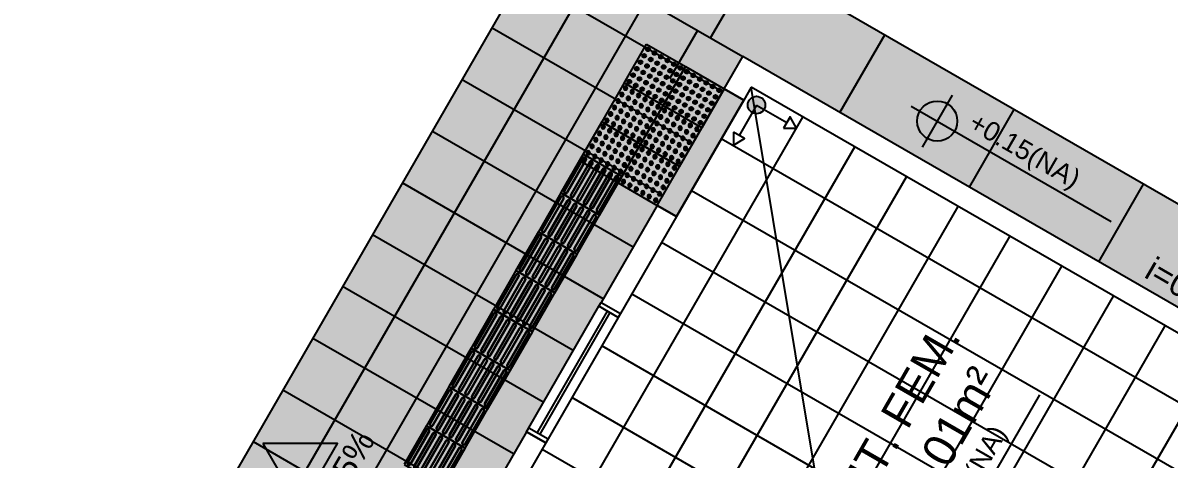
# Model space of a CAD drawing. Header units: millimetres. Extents: x 302 to 436, y 121 to 202.
# Drawn here: x 384.09 to 391.76, y 173.09 to 176.02 of the extents above; entities that cross this region are included whole.
import ezdxf

# ---------------------------------------------------------------- set-up
doc = ezdxf.new("R2010")
doc.units = ezdxf.units.MM
for name, color, linetype in [('A-ALV', 6, 'Continuous'), ('A-JANEL', 3, 'Continuous'), ('A-PAREDE', 5, 'Continuous'), ('A-PISOS-NIVEL', 1, 'Continuous'), ('A-SOLEIRA', 1, 'Continuous'), ('AR-ESQ', 2, 'Continuous'), ('AR-HACH', 252, 'Continuous'), ('AR-ID-PIS', 1, 'Continuous'), ('ARQ-ESQ-VISTA1', 2, 'Continuous'), ('ARQ-PIS-VISTA', 8, 'Continuous'), ('ARQ-SMB-1_100', 1, 'Continuous'), ('ARQ-TXT-1_050', 2, 'Continuous'), ('ARQ-TXT-1_100', 2, 'Continuous'), ('ARQ_PISOTÁTIL', 8, 'Continuous')]:
    doc.layers.add(name, color=color, linetype=linetype)
doc.styles.add('ESC-50-A20', font='arial.ttf', dxfattribs={"height": 0.1})
doc.styles.add('FNDE Texto Cota 0050', font='verdana.ttf', dxfattribs={"height": 0.08})

# ---------------------------------------------------------------- blocks, each defined once
blk = doc.blocks.new('A$C0271154C')
at = {"layer": 'ARQ_PISOTÁTIL'}
h = blk.add_hatch(color=152, dxfattribs=at)
h.dxf.hatch_style = 1
h.paths.add_polyline_path([(0.3, 0), (0.3, 0.3), (0, 0.3), (0, 0)])
at = {"layer": 'ARQ_PISOTÁTIL', "color": 1}
blk.add_lwpolyline([(0.3, 0), (0.3, 0.3), (0, 0.3), (0, 0)], close=True, dxfattribs=at)
at = {"layer": 'ARQ_PISOTÁTIL', "color": 250}
for points in [[(0.275, 0.2875), (0.025, 0.2875, 1), (0.025, 0.2625), (0.275, 0.2625, 1)], [(0.275, 0.2375), (0.025, 0.2375, 1), (0.025, 0.2125), (0.275, 0.2125, 1)], [(0.275, 0.2845), (0.025, 0.2845, 1), (0.025, 0.2655), (0.275, 0.2655, 1)], [(0.275, 0.2345), (0.025, 0.2345, 1), (0.025, 0.2155), (0.275, 0.2155, 1)], [(0.275, 0.1875), (0.025, 0.1875, 1), (0.025, 0.1625), (0.275, 0.1625, 1)], [(0.275, 0.1845), (0.025, 0.1845, 1), (0.025, 0.1655), (0.275, 0.1655, 1)], [(0.275, 0.1375), (0.025, 0.1375, 1), (0.025, 0.1125), (0.275, 0.1125, 1)], [(0.275, 0.0875), (0.025, 0.0875, 1), (0.025, 0.0625), (0.275, 0.0625, 1)], [(0.275, 0.1345), (0.025, 0.1345, 1), (0.025, 0.1155), (0.275, 0.1155, 1)], [(0.275, 0.0845), (0.025, 0.0845, 1), (0.025, 0.0655), (0.275, 0.0655, 1)], [(0.275, 0.0375), (0.025, 0.0375, 1), (0.025, 0.0125), (0.275, 0.0125, 1)], [(0.275, 0.0345), (0.025, 0.0345, 1), (0.025, 0.0155), (0.275, 0.0155, 1)]]:
    blk.add_lwpolyline(points, format="xyb", close=True, dxfattribs=at)
blk = doc.blocks.new('ind-pis')
at = {"layer": 'AR-ID-PIS'}
h = blk.add_hatch(color=252, dxfattribs=at)
h.dxf.hatch_style = 1
edge = h.paths.add_edge_path()
edge.add_arc((0, 0), 0.05, 0, 360)
for q in [(-0.2, 0), (0, -0.1995)]:
    blk.add_line((0, 0), q, dxfattribs=at)
for points in [[(-0.2, 0.0371), (-0.2642, 0), (-0.2, -0.0371)], [(-0.0371, -0.1995), (0, -0.2638), (0.0371, -0.1995)]]:
    blk.add_lwpolyline(points, close=True, dxfattribs=at)
blk.add_circle((0, 0), 0.05, dxfattribs=at)
blk = doc.blocks.new('A$C50E27BFE')
at = {"layer": 'ARQ_PISOTÁTIL'}
h = blk.add_hatch(color=150, dxfattribs=at)
h.dxf.hatch_style = 1
h.paths.add_polyline_path([(0, 0), (0, 0.3), (0.3, 0.3), (0.3, 0)])
at = {"layer": 'ARQ_PISOTÁTIL', "color": 1}
blk.add_lwpolyline([(0, 0), (0, 0.3), (0.3, 0.3), (0.3, 0)], close=True, dxfattribs=at)
at = {"layer": 'ARQ_PISOTÁTIL', "color": 250}
for centre, radius in [((0.025, 0.275), 0.0125), ((0.025, 0.225), 0.0125), ((0.025, 0.275), 0.00625), ((0.025, 0.225), 0.00625), ((0.075, 0.275), 0.0125), ((0.075, 0.225), 0.0125), ((0.075, 0.275), 0.00625), ((0.075, 0.225), 0.00625), ((0.125, 0.275), 0.0125), ((0.125, 0.225), 0.0125), ((0.125, 0.275), 0.00625), ((0.125, 0.225), 0.00625), ((0.175, 0.275), 0.0125), ((0.175, 0.225), 0.0125), ((0.175, 0.275), 0.00625), ((0.175, 0.225), 0.00625), ((0.225, 0.275), 0.0125), ((0.225, 0.225), 0.0125), ((0.225, 0.275), 0.00625), ((0.225, 0.225), 0.00625), ((0.275, 0.275), 0.0125), ((0.275, 0.225), 0.0125), ((0.275, 0.275), 0.00625), ((0.275, 0.225), 0.00625), ((0.025, 0.175), 0.0125), ((0.025, 0.175), 0.00625), ((0.075, 0.175), 0.0125), ((0.075, 0.175), 0.00625), ((0.125, 0.175), 0.0125), ((0.125, 0.175), 0.00625), ((0.175, 0.175), 0.0125), ((0.175, 0.175), 0.00625), ((0.225, 0.175), 0.0125), ((0.225, 0.175), 0.00625), ((0.275, 0.175), 0.0125), ((0.275, 0.175), 0.00625), ((0.025, 0.125), 0.0125), ((0.025, 0.075), 0.0125), ((0.025, 0.125), 0.00625), ((0.025, 0.075), 0.00625), ((0.075, 0.125), 0.0125), ((0.075, 0.075), 0.0125), ((0.075, 0.125), 0.00625), ((0.075, 0.075), 0.00625), ((0.125, 0.125), 0.0125), ((0.125, 0.075), 0.0125), ((0.125, 0.125), 0.00625), ((0.125, 0.075), 0.00625), ((0.175, 0.125), 0.0125), ((0.175, 0.075), 0.0125), ((0.175, 0.125), 0.00625), ((0.175, 0.075), 0.00625), ((0.225, 0.125), 0.0125), ((0.225, 0.075), 0.0125), ((0.225, 0.125), 0.00625), ((0.225, 0.075), 0.00625), ((0.275, 0.125), 0.0125), ((0.275, 0.075), 0.0125), ((0.275, 0.125), 0.00625), ((0.275, 0.075), 0.00625), ((0.025, 0.025), 0.0125), ((0.025, 0.025), 0.00625), ((0.075, 0.025), 0.0125), ((0.075, 0.025), 0.00625), ((0.125, 0.025), 0.0125), ((0.125, 0.025), 0.00625), ((0.175, 0.025), 0.0125), ((0.175, 0.025), 0.00625), ((0.225, 0.025), 0.0125), ((0.225, 0.025), 0.00625), ((0.275, 0.025), 0.0125), ((0.275, 0.025), 0.00625)]:
    blk.add_circle(centre, radius, dxfattribs=at)
blk = doc.blocks.new('FNDE-Nível Planta-1_100')
at = {"linetype": 'Continuous', "ltscale": 0.5}
h = blk.add_hatch(color=1, dxfattribs=at)
h.paths.add_polyline_path([(135.6568, 7.8132), (135.6568, 7.9812, 0.414214), (135.4888, 7.8132)])
h.paths.add_polyline_path([(135.6568, 7.8132), (135.6568, 7.6452, 0.414214), (135.8248, 7.8132)])
at = {"color": 1}
for p, q in [((135.6568, 8.0652), (135.6568, 7.5612)), ((135.4048, 7.8132), (135.8248, 7.8132)), ((135.8248, 7.8132), (137.338, 7.8132))]:
    blk.add_line(p, q, dxfattribs=at)
blk.add_circle((135.6568, 7.8132), 0.168, dxfattribs=at)

msp = doc.modelspace()

# ---------------------------------------------------------------- hatches: boundary and pattern name
at = {"layer": 'A-PISOS-NIVEL', "ltscale": 10}
h = msp.add_hatch(dxfattribs=at)
h.set_pattern_fill('AR-SAND', color=256, scale=0.004, style=0)
h.set_pattern_definition([(37.5, (148.40046, 130.1281), (-0.00640013, 0.1957653), [0, -0.154432, 0, -0.17272, 0, -0.1651]), (7.5, (148.40046, 130.1281), (0.1798093, 0.28673004), [0, -0.083312, 0, -0.139192, 0, -0.05334]), (327.5, (148.2755, 130.1281), (0.31639695, 0.00057487), [0, -0.0508, 0, -0.18288, 0, -0.23876]), (317.5, (148.2755, 130.1281), (0.30542258, 0.08917173), [0, -0.0254, 0, -0.119888, 0, -0.13716])])
h.paths.add_polyline_path([(379.9246, 163.0196), (379.8247, 162.8464), (381.0374, 162.1468), (388.907, 175.7899), (387.6943, 176.4894), (387.5943, 176.3161), (387.4644, 176.3911), (384.9786, 172.0816), (385.1086, 172.0067), (385.0086, 171.8334), (384.8787, 171.9084), (382.3804, 167.5773), (382.5103, 167.5023), (382.4104, 167.3291), (382.2805, 167.404), (379.7947, 163.0946)])
at = {"layer": 'ARQ-PIS-VISTA'}
h = msp.add_hatch(dxfattribs=at)
h.set_pattern_fill('DOTS', color=251, scale=0.08, angle=165)
h.set_pattern_definition([(165, (5.46106, 111.60996), (-0.09420631, -0.10623757), [0, -0.127])])
h.paths.add_polyline_path([(385.845, 159.3738), (385.152, 159.7735), (393.0215, 173.4165), (387.5643, 176.5643), (387.8641, 177.0841), (393.8411, 173.6365), (391.068, 168.8289), (395.7147, 166.1486), (389.9686, 156.0716), (385.7415, 158.5099), (385.4452, 158.6808), (385.8596, 159.2978), (389.069, 157.514), (393.6409, 165.44), (392.688, 165.9896), (390.7643, 162.6547), (391.7172, 162.105), (390.2055, 159.4843), (387.1736, 161.1789), (387.1386, 161.1183), (387.139, 161.118)])
at = {"layer": 'ARQ_PISOTÁTIL'}
h = msp.add_hatch(color=256, dxfattribs=at)
h.dxf.hatch_style = 1
h.set_gradient(color1=(173, 173, 173), color2=(173, 173, 173), tint=1)
h.paths.add_polyline_path([(388.912, 175.4984), (388.7821, 175.5733), (388.3324, 174.7937), (388.4623, 174.7188)])

# ---------------------------------------------------------------- linework, layer by layer
at = {"layer": 'A-ALV', "color": 253}
msp.add_line((389.5245, 172.1942), (388.962, 175.585), dxfattribs=at)
at = {"layer": 'A-JANEL'}
msp.add_line((387.9576, 174.144), (388.0876, 174.0691), dxfattribs=at)
at = {"layer": 'A-PAREDE'}
for p, q in [((388.7821, 175.5733), (388.907, 175.7899)), ((393.0215, 173.4165), (388.907, 175.7899)), ((388.912, 175.4984), (388.7821, 175.5733)), ((388.7821, 175.5733), (388.912, 175.4984)), ((388.962, 175.585), (388.912, 175.4984)), ((388.962, 175.585), (388.912, 175.4984)), ((392.8167, 173.3615), (388.962, 175.585)), ((388.3324, 174.7937), (387.9576, 174.144)), ((388.4623, 174.7188), (388.3324, 174.7937)), ((388.3324, 174.7937), (388.4623, 174.7188)), ((388.4623, 174.7188), (388.0876, 174.0691)), ((387.9576, 174.144), (388.0876, 174.0691)), ((387.458, 173.2778), (386.9833, 172.4549)), ((387.458, 173.2778), (387.5879, 173.2029)), ((387.458, 173.2778), (387.5879, 173.2029)), ((387.5879, 173.2029), (387.3881, 172.8564))]:
    msp.add_line(p, q, dxfattribs=at)
at = {"layer": 'A-PISOS-NIVEL', "color": 1}
msp.add_line((393.8411, 173.6365), (387.8641, 177.0841), dxfattribs=at)
at = {"layer": 'A-PISOS-NIVEL', "color": 2}
for p, q in [((384.429, 171.1288), (387.5643, 176.5643)), ((387.5643, 176.5643), (388.907, 175.7899))]:
    msp.add_line(p, q, dxfattribs=at)
at = {"layer": 'A-SOLEIRA'}
for p, q in [((388.3324, 174.7937), (388.7821, 175.5733)), ((388.4623, 174.7188), (388.912, 175.4984))]:
    msp.add_line(p, q, dxfattribs=at)
at = {"layer": 'AR-ESQ', "color": 1}
msp.add_line((388.912, 175.4984), (388.4623, 174.7188), dxfattribs=at)
at = {"layer": 'AR-HACH'}
for p, q in [((387.91, 176.3652), (380.0402, 162.7223)), ((387.4288, 176.3294), (388.7658, 175.5582)), ((388.2564, 176.1653), (380.3866, 162.5224)), ((387.229, 175.9829), (388.5716, 175.2084)), ((388.6029, 175.9654), (388.4156, 175.6407)), ((387.0236, 175.6396), (388.3717, 174.862)), ((387.7345, 172.6565), (389.3085, 175.3851)), ((386.8237, 175.2931), (388.1719, 174.5155)), ((392.6168, 173.015), (388.7621, 175.2385)), ((388.081, 172.4567), (389.6549, 175.1853)), ((388.4275, 172.2568), (390.0014, 174.9854)), ((386.6275, 174.9446), (387.9699, 174.1702)), ((392.4169, 172.6685), (388.5622, 174.892)), ((388.774, 172.0569), (390.3479, 174.7855)), ((386.4276, 174.5981), (387.77, 173.8237)), ((392.2171, 172.3221), (388.3624, 174.5455)), ((389.1205, 171.8571), (390.6944, 174.5857)), ((389.467, 171.6572), (391.0409, 174.3858)), ((386.2277, 174.2516), (387.5702, 173.4772)), ((392.0172, 171.9756), (388.1625, 174.199)), ((389.8135, 171.4574), (391.3874, 174.186)), ((390.16, 171.2575), (391.7339, 173.9861)), ((386.0279, 173.9051), (387.3703, 173.1307)), ((391.8174, 171.6291), (387.9627, 173.8525)), ((390.5065, 171.0576), (392.0804, 173.7862)), ((385.828, 173.5586), (387.1704, 172.7842)), ((391.6175, 171.2826), (387.7628, 173.5061)), ((385.6281, 173.2121), (386.9706, 172.4378)), ((391.4176, 170.9361), (387.5629, 173.1596))]:
    msp.add_line(p, q, dxfattribs=at)
at = {"layer": 'ARQ-ESQ-VISTA1', "color": 1}
for p, q in [((387.473, 173.3038), (387.9426, 174.1181)), ((388.0726, 174.0431), (387.6029, 173.2289))]:
    msp.add_line(p, q, dxfattribs=at)
at = {"layer": 'ARQ-ESQ-VISTA1', "color": 2}
for p, q in [((387.999, 174.0856), (387.5295, 173.2716)), ((388.0163, 174.0756), (387.5469, 173.2616))]:
    msp.add_line(p, q, dxfattribs=at)
for points in [[(388.0876, 174.0691), (388.0726, 174.0431), (387.9426, 174.1181), (387.9576, 174.144)], [(387.6029, 173.2289), (387.5879, 173.2029), (387.458, 173.2778), (387.473, 173.3038)]]:
    msp.add_lwpolyline(points, close=True, dxfattribs=at)
at = {"layer": 'ARQ-PIS-VISTA', "color": 251}
for p, q in [((388.6904, 175.9148), (388.9902, 176.4345)), ((389.5566, 175.4151), (389.8564, 175.9349)), ((390.4229, 174.9155), (390.7227, 175.4352)), ((391.2891, 174.4158), (391.5889, 174.9356))]:
    msp.add_line(p, q, dxfattribs=at)
at = {"layer": 'ARQ-SMB-1_100', "color": 5}
msp.add_lwpolyline([(385.6926, 173.1996), (385.9428, 172.7667), (386.1926, 173.1998)], close=True, dxfattribs=at)

# ---------------------------------------------------------------- block references
at = {"layer": 'AR-ID-PIS', "xscale": 1.171655079902223, "yscale": 1.171655079902223, "zscale": 1.171655079902223, "rotation": 60.02279787885764}
msp.add_blockref('ind-pis', (388.998, 175.4654), dxfattribs=at)
at = {"layer": 'ARQ-SMB-1_100', "xscale": 0.8, "yscale": 0.8, "zscale": 0.8}
for p, rotation in [((293.0768, 224.1689), 330.0227978788719), ((341.4107, 75.23), 60.02279787887195)]:
    msp.add_blockref('FNDE-Nível Planta-1_100', p, dxfattribs=dict(at, rotation=rotation))
at = {"layer": 'ARQ_PISOTÁTIL', "ltscale": 10, "rotation": 240.0227978788586}
for name, p in [('A$C50E27BFE', (388.2623, 175.8731)), ('A$C50E27BFE', (388.5222, 175.7232)), ('A$C0271154C', (387.8376, 175.1368)), ('A$C0271154C', (387.6877, 174.877)), ('A$C0271154C', (387.5378, 174.6171)), ('A$C0271154C', (387.3879, 174.3572)), ('A$C0271154C', (387.238, 174.0974)), ('A$C0271154C', (387.0882, 173.8375)), ('A$C0271154C', (386.9383, 173.5776)), ('A$C0271154C', (386.7884, 173.3178))]:
    msp.add_blockref(name, p, dxfattribs=at)
at = {"layer": 'ARQ_PISOTÁTIL', "ltscale": 10, "xscale": -1, "rotation": 60.02279787885859}
for p in [(388.3723, 175.4634), (388.6322, 175.3134), (388.2224, 175.2035), (388.4823, 175.0536)]:
    msp.add_blockref('A$C50E27BFE', p, dxfattribs=at)

# ---------------------------------------------------------------- texts
at = {"layer": 'ARQ-SMB-1_100', "style": 'ESC-50-A20'}
for tag, p, rotation in [('+0.15(NA)', (390.4073, 175.3115), 330.0228), ('+0.18(NA)', (390.2681, 172.5606), 60.0228)]:
    msp.add_attdef(tag, p, 'NA', height=0.128, rotation=rotation, dxfattribs=at)
at = {"layer": 'ARQ-TXT-1_050', "insert": (388.5894, 171.2609), "char_height": 0.218453, "attachment_point": 1, "rotation": 60.0228, "style": 'ESC-50-A20'}
msp.add_mtext_dynamic_manual_height_columns('\\pi1.3928;SANIT. FEM.     \\P\\pi1.4808;A= 14.01m²', width=4.358543, gutter_width=1, heights=[0], dxfattribs=at)
at = {"layer": 'ARQ-TXT-1_100', "color": 5, "char_height": 0.16, "attachment_point": 7, "style": 'FNDE Texto Cota 0050'}
for insert, rotation in [((391.5827, 174.3146), 329.87974), ((386.1057, 172.6255), 59.87974)]:
    msp.add_mtext_dynamic_manual_height_columns('{\\fArial|b0|i0|c0|p34;i=0.5%}', width=8.528178, gutter_width=0.5, heights=[0], dxfattribs=dict(at, insert=insert, rotation=rotation))

doc.saveas('drawing.dxf')
